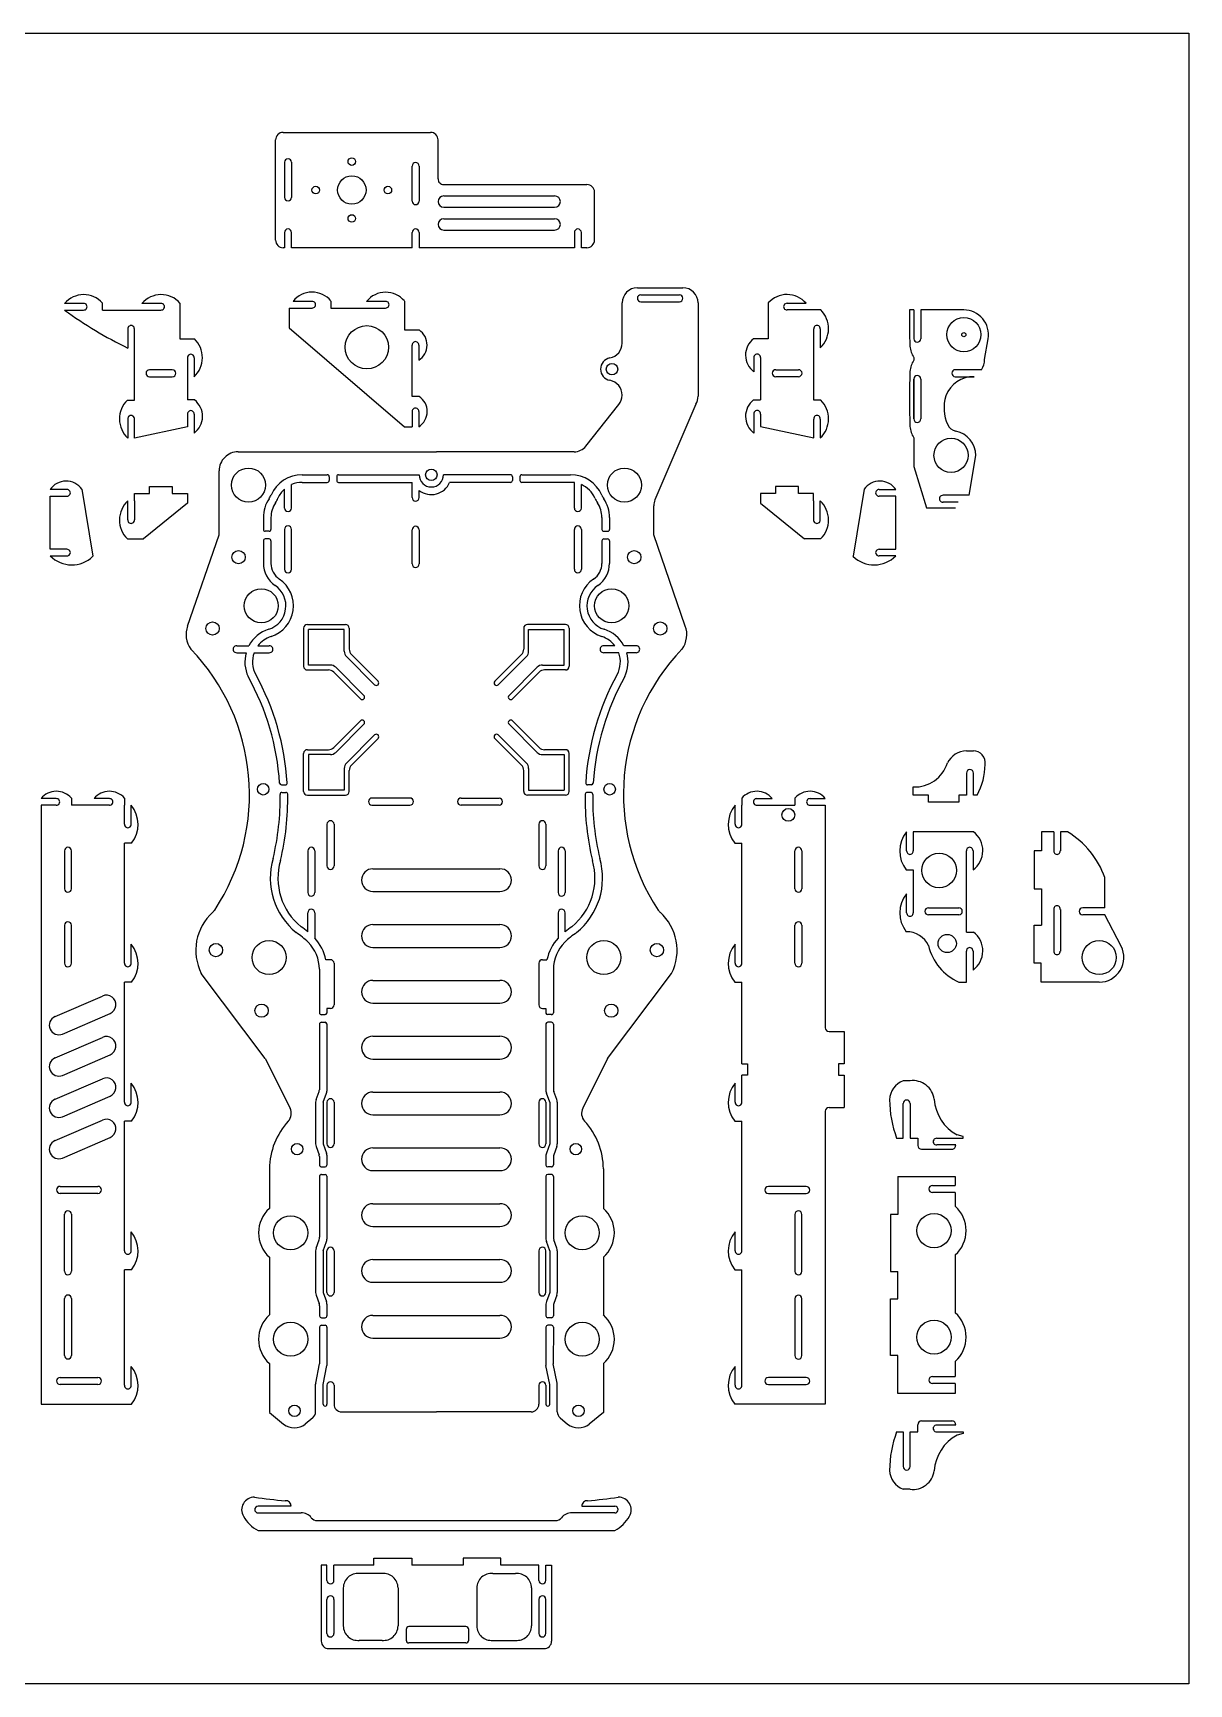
# Model space of a CAD drawing. Extents: x -830 to 1114, y 454 to 1085.
# Drawn here: x 809.1 to 1113.8, y 527.2 to 962.4 of the extents above; entities that cross this region are included whole.
import ezdxf

# ---------------------------------------------------------------- set-up
doc = ezdxf.new("R2010")
doc.units = 0
doc.header["$MEASUREMENT"] = 0
doc.layers.get('0').update_dxf_attribs({"linetype": 'CONTINUOUS'})
doc.layers.add('Drawing', color=7, linetype='CONTINUOUS')

msp = doc.modelspace()

# ---------------------------------------------------------------- linework, layer by layer
for p, q in [((877.085, 574.034), (868.37, 574.034)), ((868.37, 572.284), (879.717, 572.284)), ((883.989, 570.284), (946.815, 570.284)), ((962.433, 572.284), (951.087, 572.284)), ((953.718, 574.034), (962.433, 574.034)), ((868.37, 567.698), (962.433, 567.698))]:
    msp.add_line(p, q)
for centre, radius, start, end in [((867.366, 573.125), 3.312, 88.25171, 211.45221), ((883.633, 683.203), 107.985, 261.38976, 265.70393), ((875.643, 574.083), 1.442, 358.06632, 93.95403), ((955.16, 574.083), 1.442, 86.04597, 181.93368), ((947.17, 683.203), 107.985, 274.29607, 278.61024), ((963.438, 573.125), 3.312, 328.54779, 91.74829), ((872.459, 575.762), 9.042, 208.86549, 243.11537), ((879.842, 568.991), 3.295, 38.45197, 92.17446), ((883.989, 572.284), 2, 218.45197, 270), ((946.815, 572.284), 2, 270, 321.54803), ((950.962, 568.991), 3.295, 87.82554, 141.54803), ((958.345, 575.762), 9.042, 296.88463, 331.13451)]:
    msp.add_arc(centre, radius, start, end)
at = {"layer": 'Drawing'}
for p, q in [((532.957, 962.381), (1113.773, 962.381)), ((1113.773, 962.381), (1113.773, 527.206)), ((874.993, 936.19), (913.839, 936.19)), ((872.993, 907.802), (872.993, 934.19)), ((915.839, 923.943), (915.839, 934.19)), ((875.353, 928.312), (875.353, 919.064)), ((877.203, 928.312), (877.203, 919.064)), ((908.989, 918.064), (908.989, 927.312)), ((910.839, 927.312), (910.839, 918.064)), ((917.339, 922.443), (955.076, 922.443)), ((917.339, 919.443), (946.561, 919.443)), ((957.076, 907.802), (957.076, 920.443)), ((917.339, 916.443), (946.561, 916.443)), ((875.353, 909.802), (875.353, 905.802)), ((877.203, 905.802), (877.203, 909.802)), ((908.989, 905.802), (908.989, 909.802)), ((910.839, 909.802), (910.839, 905.802)), ((917.339, 913.443), (946.561, 913.443)), ((917.339, 910.443), (946.561, 910.443)), ((951.751, 909.802), (951.751, 905.802)), ((953.601, 905.802), (953.601, 909.802)), ((875.353, 905.802), (874.993, 905.802)), ((908.989, 905.802), (877.203, 905.802)), ((951.751, 905.802), (910.839, 905.802)), ((955.076, 905.802), (953.601, 905.802)), ((968.361, 895.235), (980.361, 895.235)), ((969.286, 893.385), (979.436, 893.385)), ((822.393, 891.104), (817.393, 891.104)), ((817.393, 889.354), (822.393, 889.354)), ((827.393, 889.354), (827.393, 891.204)), ((827.393, 889.354), (842.781, 889.354)), ((842.781, 891.104), (837.781, 891.104)), ((847.781, 891.204), (847.781, 881.786)), ((876.6, 889.894), (882.6, 889.894)), ((876.6, 889.894), (876.6, 884.664)), ((882.6, 891.644), (877.6, 891.644)), ((887.6, 891.744), (887.6, 889.894)), ((887.6, 889.894), (901.989, 889.894)), ((901.989, 891.644), (896.989, 891.644)), ((906.989, 891.744), (906.989, 884.111)), ((964.361, 880.666), (964.361, 891.235)), ((969.286, 891.535), (979.436, 891.535)), ((984.361, 891.235), (984.361, 866.669)), ((1002.84, 891.232), (1002.84, 881.814)), ((1007.84, 891.132), (1012.84, 891.132)), ((1016.69, 889.382), (1007.84, 889.382)), ((1041.226, 889.382), (1040.085, 889.382)), ((1041.226, 889.382), (1041.226, 881.814)), ((1054.427, 889.382), (1043.076, 889.382)), ((1043.076, 889.382), (1043.076, 881.814)), ((834.031, 884.354), (834.031, 879.354)), ((835.781, 865.608), (835.781, 884.354)), ((876.6, 884.664), (906.989, 858.601)), ((906.989, 884.111), (910.839, 884.111)), ((1014.84, 865.635), (1014.84, 884.382)), ((1016.59, 884.382), (1016.59, 879.382)), ((847.781, 881.786), (851.631, 881.786)), ((908.989, 866.601), (908.989, 880.111)), ((910.739, 880.111), (910.739, 876.111)), ((1002.84, 881.814), (998.99, 881.814)), ((1059.902, 876.308), (1060.835, 881.791)), ((849.781, 876.786), (849.781, 865.65)), ((851.531, 876.786), (851.531, 871.786)), ((999.09, 876.814), (999.09, 873.086)), ((1000.84, 876.814), (1000.84, 865.677)), ((1041.226, 876.814), (1041.226, 876.177)), ((845.781, 873.614), (839.781, 873.614)), ((839.781, 871.764), (845.781, 871.764)), ((1004.84, 873.642), (1010.84, 873.642)), ((1010.84, 871.792), (1004.84, 871.792)), ((1041.226, 860.677), (1041.226, 871.177)), ((1041.226, 871.177), (1041.226, 860.677)), ((1041.226, 860.677), (1041.226, 871.177)), ((1043.076, 871.177), (1043.076, 860.677)), ((1043.076, 871.177), (1043.076, 860.677)), ((1059.114, 873.642), (1052.159, 873.642)), ((1052.159, 871.792), (1057.126, 871.792)), ((910.839, 866.601), (908.989, 866.601)), ((964.361, 866.911), (964.361, 866.914)), ((833.931, 865.608), (835.781, 865.608)), ((851.631, 865.65), (849.781, 865.65)), ((849.781, 861.922), (849.781, 858.601)), ((851.531, 861.922), (851.531, 856.922)), ((908.989, 862.601), (908.989, 858.601)), ((910.739, 862.601), (910.739, 858.601)), ((954.802, 853.497), (963.491, 864.42)), ((983.745, 864.536), (973.007, 839.349)), ((998.99, 865.677), (1000.84, 865.677)), ((999.09, 861.95), (999.09, 856.95)), ((1000.84, 861.95), (1000.84, 858.629)), ((1016.69, 865.635), (1014.84, 865.635)), ((834.031, 860.608), (834.031, 855.608)), ((835.781, 855.608), (835.781, 860.608)), ((849.781, 858.601), (835.781, 855.608)), ((906.989, 858.601), (908.989, 858.601)), ((1000.84, 858.629), (1014.84, 855.635)), ((1014.84, 855.635), (1014.84, 860.635)), ((1016.59, 860.635), (1016.59, 855.635)), ((1041.226, 855.677), (1041.226, 848.083)), ((863.121, 851.987), (915.402, 851.987)), ((951.671, 851.987), (915.402, 851.987)), ((1055.857, 840.54), (1057.556, 851.061)), ((858.117, 830.096), (858.117, 846.987)), ((879.985, 845.94), (886.626, 845.94)), ((887.126, 845.44), (887.126, 844.44)), ((889.126, 845.44), (889.126, 844.44)), ((889.626, 845.94), (910.839, 845.94)), ((934.915, 845.94), (917.283, 845.94)), ((935.415, 845.44), (935.415, 844.44)), ((937.415, 845.44), (937.415, 844.44)), ((937.915, 845.94), (950.747, 845.94)), ((1041.226, 848.083), (1044.539, 837.241)), ((817.975, 842.047), (813.551, 842.047)), ((813.551, 826.297), (813.551, 840.297)), ((813.551, 840.297), (817.975, 840.297)), ((821.958, 842.147), (824.869, 824.447)), ((835.781, 839.063), (835.781, 840.992)), ((835.781, 840.992), (839.781, 840.992)), ((839.781, 840.992), (839.781, 842.842)), ((839.781, 842.842), (845.781, 842.842)), ((845.781, 842.842), (845.781, 840.992)), ((845.781, 840.992), (849.781, 840.992)), ((849.781, 840.992), (849.781, 838.492)), ((875.353, 837.155), (875.353, 842.155)), ((877.203, 837.155), (877.203, 843.347)), ((880.02, 843.94), (886.626, 843.94)), ((889.626, 843.94), (908.989, 843.94)), ((908.989, 839.94), (908.989, 843.94)), ((910.839, 839.94), (910.839, 841.83)), ((934.915, 843.94), (918.885, 843.94)), ((950.783, 843.94), (937.915, 843.94)), ((951.751, 837.155), (951.751, 843.873)), ((953.601, 837.155), (953.601, 843.347)), ((1004.822, 840.992), (1000.822, 840.992)), ((1000.822, 840.992), (1000.822, 838.492)), ((1010.822, 842.842), (1004.822, 842.842)), ((1004.822, 842.842), (1004.822, 840.992)), ((1010.822, 840.992), (1010.822, 842.842)), ((1014.822, 840.992), (1010.822, 840.992)), ((1014.822, 839.063), (1014.822, 840.992)), ((1028.119, 842.147), (1025.208, 824.447)), ((1032.101, 842.047), (1036.526, 842.047)), ((1036.526, 840.297), (1032.101, 840.297)), ((1036.526, 826.297), (1036.526, 840.297)), ((1055.857, 840.54), (1048.963, 840.54)), ((834.031, 834.063), (834.031, 839.063)), ((835.781, 839.063), (835.781, 834.063)), ((849.781, 838.492), (838.21, 829.063)), ((972.686, 830.096), (972.686, 837.78)), ((1000.822, 838.492), (1012.393, 829.063)), ((1014.822, 839.063), (1014.822, 834.063)), ((1016.572, 834.063), (1016.572, 839.063)), ((1044.539, 837.241), (1052.22, 837.241)), ((1052.945, 838.69), (1048.897, 838.69)), ((869.781, 834.674), (869.781, 831.548)), ((871.781, 834.674), (871.781, 831.548)), ((875.353, 831.519), (875.353, 821.019)), ((877.203, 821.019), (877.203, 831.519)), ((908.989, 822.43), (908.989, 831.43)), ((910.839, 831.43), (910.839, 822.43)), ((951.751, 821.019), (951.751, 831.519)), ((953.601, 831.519), (953.601, 821.019)), ((959.022, 834.674), (959.022, 831.548)), ((961.022, 834.674), (961.022, 831.548)), ((833.931, 829.063), (838.21, 829.063)), ((849.809, 806.064), (858.117, 830.096)), ((869.781, 828.548), (869.781, 822.588)), ((871.281, 831.048), (870.281, 831.048)), ((871.281, 829.048), (870.281, 829.048)), ((871.781, 828.548), (871.781, 822.588)), ((959.022, 828.548), (959.022, 822.588)), ((959.522, 831.048), (960.522, 831.048)), ((959.522, 829.048), (960.522, 829.048)), ((961.022, 828.548), (961.022, 822.588)), ((980.994, 806.064), (972.686, 830.096)), ((1016.672, 829.063), (1012.393, 829.063)), ((817.975, 826.297), (813.551, 826.297)), ((813.551, 824.547), (817.975, 824.547)), ((1032.101, 826.297), (1036.526, 826.297)), ((1036.526, 824.547), (1032.101, 824.547)), ((880.402, 805.48), (880.402, 795.48)), ((881.402, 806.48), (891.402, 806.48)), ((891.102, 805.18), (881.702, 805.18)), ((881.702, 795.78), (881.702, 805.18)), ((891.102, 799.437), (891.102, 805.18)), ((892.402, 805.48), (892.402, 799.975)), ((938.402, 805.48), (938.402, 799.975)), ((949.402, 806.48), (939.402, 806.48)), ((939.702, 805.18), (949.102, 805.18)), ((939.702, 799.437), (939.702, 805.18)), ((949.102, 795.78), (949.102, 805.18)), ((950.402, 805.48), (950.402, 795.48)), ((862.767, 800.881), (865.978, 800.881)), ((868.349, 800.881), (871.316, 800.881)), ((962.455, 800.881), (959.487, 800.881)), ((968.037, 800.881), (964.825, 800.881)), ((862.767, 799.031), (865.234, 799.031)), ((867.334, 799.031), (871.316, 799.031)), ((891.687, 798.023), (899.097, 790.613)), ((892.987, 798.561), (900.017, 791.532)), ((937.816, 798.561), (930.787, 791.532)), ((939.116, 798.023), (931.706, 790.613)), ((963.469, 799.031), (959.487, 799.031)), ((968.037, 799.031), (965.57, 799.031)), ((881.402, 794.48), (886.906, 794.48)), ((887.445, 795.78), (881.702, 795.78)), ((888.321, 793.894), (895.35, 786.865)), ((888.859, 795.194), (896.269, 787.784)), ((941.944, 795.194), (934.534, 787.784)), ((942.483, 793.894), (935.454, 786.865)), ((943.359, 795.78), (949.102, 795.78)), ((949.402, 794.48), (943.897, 794.48)), ((888.321, 774.066), (895.35, 781.095)), ((888.859, 772.766), (896.269, 780.176)), ((941.944, 772.766), (934.534, 780.176)), ((942.483, 774.066), (935.454, 781.095)), ((891.687, 769.937), (899.097, 777.347)), ((892.987, 769.399), (900.017, 776.428)), ((937.816, 769.399), (930.787, 776.428)), ((939.116, 769.937), (931.706, 777.347)), ((880.402, 762.48), (880.402, 772.48)), ((881.402, 773.48), (886.906, 773.48)), ((881.702, 772.18), (881.702, 762.78)), ((887.445, 772.18), (881.702, 772.18)), ((943.359, 772.18), (949.102, 772.18)), ((949.402, 773.48), (943.897, 773.48)), ((949.102, 772.18), (949.102, 762.78)), ((950.402, 762.48), (950.402, 772.48)), ((1055.1, 773.157), (1056.95, 773.157)), ((891.102, 768.523), (891.102, 762.78)), ((892.402, 762.48), (892.402, 767.985)), ((938.402, 762.48), (938.402, 767.985)), ((939.702, 768.523), (939.702, 762.78)), ((1055.1, 767.313), (1055.1, 761.469)), ((1056.95, 761.469), (1056.95, 767.313)), ((874.564, 764.212), (875.566, 764.212)), ((874.69, 762.212), (875.69, 762.212)), ((891.102, 762.78), (881.702, 762.78)), ((939.702, 762.78), (949.102, 762.78)), ((956.113, 762.212), (955.113, 762.212)), ((956.24, 764.212), (955.238, 764.212)), ((1041.1, 761.469), (1041.1, 763.652)), ((815.18, 760.584), (811.18, 760.584)), ((811.18, 758.834), (811.18, 600.934)), ((815.18, 758.834), (811.18, 758.834)), ((819.18, 760.684), (819.18, 758.834)), ((829.18, 758.834), (819.18, 758.834)), ((829.18, 760.584), (825.18, 760.584)), ((833.18, 760.684), (833.18, 758.834)), ((833.18, 753.834), (833.18, 758.834)), ((834.93, 753.834), (834.93, 758.834)), ((881.402, 761.48), (891.402, 761.48)), ((908.402, 760.734), (898.402, 760.734)), ((898.402, 758.884), (908.402, 758.884)), ((921.902, 760.734), (931.902, 760.734)), ((931.902, 758.834), (921.902, 758.834)), ((949.402, 761.48), (939.402, 761.48)), ((994.14, 753.834), (994.14, 758.834)), ((995.89, 760.684), (995.89, 758.834)), ((995.89, 753.834), (995.89, 758.834)), ((999.89, 760.584), (1003.89, 760.584)), ((999.89, 758.834), (1009.89, 758.834)), ((1009.89, 760.684), (1009.89, 758.834)), ((1013.89, 760.584), (1017.89, 760.584)), ((1013.89, 758.834), (1017.89, 758.834)), ((1017.89, 758.834), (1017.89, 700.174)), ((1045.1, 761.469), (1041.1, 761.469)), ((1045.1, 759.619), (1045.1, 761.469)), ((1053.1, 759.619), (1045.1, 759.619)), ((1055.1, 761.469), (1053.1, 761.469)), ((1053.1, 761.469), (1053.1, 759.619)), ((1057.911, 761.469), (1056.95, 761.469)), ((886.55, 753.834), (886.55, 742.834)), ((888.4, 753.834), (888.4, 742.834)), ((942.404, 753.834), (942.404, 742.834)), ((944.254, 753.834), (944.254, 742.834)), ((833.18, 717.191), (833.18, 748.834)), ((835.03, 748.834), (833.18, 748.834)), ((994.04, 748.834), (995.89, 748.834)), ((995.89, 717.191), (995.89, 748.834)), ((1039.35, 746.816), (1039.35, 751.816)), ((1055.1, 751.816), (1041.1, 751.816)), ((1041.1, 751.816), (1041.1, 746.816)), ((1056.95, 751.816), (1055.1, 751.816)), ((1078.111, 751.816), (1074.858, 751.816)), ((1074.858, 751.816), (1074.858, 746.816)), ((1078.111, 751.816), (1078.111, 746.816)), ((1081.761, 751.816), (1079.861, 751.816)), ((1079.861, 751.816), (1079.861, 746.816)), ((817.33, 746.816), (817.33, 736.816)), ((819.18, 736.816), (819.18, 746.816)), ((881.477, 746.816), (881.477, 735.816)), ((883.327, 746.816), (883.327, 735.816)), ((947.476, 746.816), (947.476, 735.816)), ((949.326, 746.816), (949.326, 735.816)), ((1009.89, 736.816), (1009.89, 746.816)), ((1011.74, 746.816), (1011.74, 736.816)), ((1055.1, 725.387), (1055.1, 746.816)), ((1056.85, 746.816), (1056.85, 741.816)), ((1074.858, 746.816), (1072.987, 746.816)), ((1072.987, 746.816), (1072.987, 736.816)), ((898.652, 742.086), (932.152, 742.086)), ((1039.25, 741.816), (1041.1, 741.816)), ((1041.1, 741.816), (1041.1, 730.496)), ((898.652, 736.086), (932.152, 736.086)), ((1039.35, 730.496), (1039.35, 735.496)), ((1072.987, 736.816), (1074.856, 736.816)), ((1074.856, 736.816), (1074.856, 727.191)), ((1091.599, 731.789), (1091.599, 739.769)), ((1045.1, 731.789), (1053.1, 731.789)), ((1078.111, 731.387), (1078.111, 720.387)), ((1079.861, 731.387), (1079.861, 720.387)), ((1091.599, 731.789), (1085.755, 731.789)), ((817.33, 727.191), (817.33, 717.191)), ((819.18, 717.191), (819.18, 727.191)), ((881.477, 725.496), (881.477, 730.496)), ((883.327, 730.496), (883.327, 723.778)), ((898.652, 727.371), (932.152, 727.371)), ((947.476, 730.496), (947.476, 723.778)), ((949.326, 725.496), (949.326, 730.496)), ((1009.89, 717.191), (1009.89, 727.191)), ((1011.74, 727.191), (1011.74, 717.191)), ((1053.1, 729.939), (1045.1, 729.939)), ((1072.987, 717.191), (1072.987, 727.191)), ((1072.987, 727.191), (1074.854, 727.191)), ((1091.599, 729.939), (1085.755, 729.939)), ((1095.876, 721.68), (1091.599, 729.939)), ((1055.1, 725.387), (1056.95, 725.387)), ((834.93, 717.191), (834.93, 722.191)), ((887.475, 718.116), (886.278, 718.116)), ((898.652, 721.371), (932.152, 721.371)), ((943.329, 718.116), (944.526, 718.116)), ((994.14, 717.191), (994.14, 722.191)), ((1055.1, 712.191), (1055.1, 720.387)), ((1056.85, 720.387), (1056.85, 715.387)), ((870.278, 692.076), (853.421, 714.459)), ((884.552, 715.592), (884.556, 704.13)), ((888.4, 717.191), (888.4, 706.191)), ((942.404, 717.191), (942.404, 706.191)), ((946.252, 715.592), (946.247, 704.13)), ((960.525, 692.076), (977.383, 714.459)), ((1074.852, 717.191), (1072.987, 717.191)), ((1074.852, 712.191), (1074.852, 717.191)), ((833.18, 680.549), (833.18, 712.191)), ((835.03, 712.191), (833.18, 712.191)), ((898.652, 712.656), (932.152, 712.656)), ((994.04, 712.191), (995.89, 712.191)), ((995.89, 690.674), (995.89, 712.191)), ((1053.1, 712.191), (1055.1, 712.191)), ((1090.104, 712.191), (1074.852, 712.191)), ((814.859, 703.12), (827.395, 708.548)), ((886.537, 705.266), (886.537, 704.058)), ((887.475, 705.266), (886.537, 705.266)), ((898.652, 706.656), (932.152, 706.656)), ((943.329, 705.266), (944.266, 705.266)), ((944.266, 705.266), (944.266, 704.058)), ((816.845, 698.532), (829.382, 703.96)), ((884.557, 701.13), (884.564, 683.841)), ((885.081, 703.63), (886.042, 703.63)), ((885.082, 701.63), (886.043, 701.63)), ((886.537, 701.201), (886.54, 683.496)), ((944.266, 701.201), (944.264, 683.496)), ((945.723, 703.63), (944.761, 703.63)), ((945.721, 701.63), (944.761, 701.63)), ((946.246, 701.13), (946.24, 683.841)), ((814.859, 692.223), (827.395, 697.651)), ((898.652, 697.942), (932.152, 697.942)), ((1018.89, 699.174), (1022.89, 699.174)), ((1022.89, 699.174), (1022.89, 690.674)), ((816.845, 687.635), (829.382, 693.063)), ((870.278, 692.076), (876.835, 678.944)), ((898.652, 691.942), (932.152, 691.942)), ((960.525, 692.076), (953.968, 678.944)), ((995.89, 690.674), (997.39, 690.674)), ((995.89, 680.549), (995.89, 687.674)), ((997.39, 687.674), (995.89, 687.674)), ((997.39, 690.674), (997.39, 687.674)), ((1022.89, 690.674), (1021.39, 690.674)), ((1021.39, 690.674), (1021.39, 687.674)), ((1021.39, 687.674), (1022.89, 687.674)), ((1022.89, 687.674), (1022.89, 679.174)), ((814.859, 681.326), (827.395, 686.754)), ((834.93, 680.549), (834.93, 685.549)), ((883.67, 681.232), (884.458, 683.399)), ((898.652, 683.227), (932.152, 683.227)), ((947.133, 681.232), (946.346, 683.399)), ((994.14, 680.549), (994.14, 685.549)), ((1040.273, 686.2), (1038.423, 686.2)), ((816.845, 676.738), (829.382, 682.166)), ((883.55, 680.549), (883.55, 669.549)), ((885.55, 680.549), (886.424, 682.955)), ((885.55, 680.549), (885.55, 669.549)), ((886.55, 680.549), (886.55, 669.549)), ((888.4, 680.549), (888.4, 669.549)), ((942.404, 680.549), (942.404, 669.549)), ((944.254, 680.549), (944.254, 669.549)), ((945.254, 680.549), (944.379, 682.955)), ((945.254, 680.549), (945.254, 669.549)), ((947.254, 680.549), (947.254, 669.549)), ((1018.89, 679.174), (1022.89, 679.174)), ((1038.423, 671.036), (1038.423, 680.2)), ((1040.273, 680.2), (1040.273, 671.036)), ((814.859, 670.429), (827.395, 675.857)), ((833.18, 641.403), (833.18, 675.549)), ((835.03, 675.549), (833.18, 675.549)), ((898.652, 677.227), (932.152, 677.227)), ((994.04, 675.549), (995.89, 675.549)), ((995.89, 641.403), (995.89, 675.549)), ((1017.89, 678.174), (1017.89, 600.934)), ((816.845, 665.841), (829.382, 671.269)), ((1036.712, 671.036), (1038.423, 671.036)), ((1040.273, 671.036), (1042.273, 671.036)), ((1042.273, 671.036), (1042.273, 669.186)), ((1047.273, 671.036), (1054.273, 671.036)), ((1054.273, 671.536), (1052.63, 671.913)), ((1054.273, 671.036), (1054.273, 671.536)), ((883.67, 668.865), (884.465, 666.68)), ((884.57, 666.239), (884.571, 664.005)), ((885.55, 669.549), (886.427, 667.136)), ((886.542, 666.595), (886.542, 663.934)), ((898.652, 668.512), (932.152, 668.512)), ((944.261, 666.595), (944.261, 663.934)), ((945.254, 669.549), (944.377, 667.136)), ((946.233, 666.239), (946.232, 664.005)), ((947.133, 668.865), (946.339, 666.68)), ((1043.273, 668.186), (1051.273, 668.186)), ((1052.273, 669.286), (1047.273, 669.286)), ((1052.273, 669.186), (1052.273, 669.186)), ((871.386, 662.999), (871.386, 652.544)), ((885.086, 663.506), (886.047, 663.506)), ((885.087, 661.506), (886.048, 661.506)), ((898.652, 662.512), (932.152, 662.512)), ((945.717, 663.506), (944.756, 663.506)), ((945.716, 661.506), (944.756, 661.506)), ((959.418, 662.999), (959.418, 652.544)), ((816.18, 658.378), (826.18, 658.378)), ((884.572, 661.005), (884.578, 644.938)), ((886.543, 661.077), (886.545, 644.493)), ((886.543, 661.006), (886.543, 651.006)), ((944.261, 661.077), (944.259, 644.493)), ((946.231, 661.005), (946.225, 644.938)), ((1012.891, 658.335), (1002.891, 658.335)), ((1036.986, 660.963), (1052.152, 660.963)), ((1036.986, 660.963), (1036.986, 650.963)), ((1046.152, 658.607), (1052.152, 658.607)), ((1052.152, 660.963), (1052.152, 658.607)), ((826.18, 656.528), (816.18, 656.528)), ((898.652, 653.798), (932.152, 653.798)), ((1002.891, 656.485), (1012.891, 656.485)), ((1052.152, 656.757), (1046.152, 656.757)), ((1052.152, 656.757), (1052.152, 653.109)), ((817.33, 636.006), (817.33, 651.006)), ((819.18, 651.006), (819.18, 636.006)), ((1009.891, 650.963), (1009.891, 635.963)), ((1011.741, 635.963), (1011.741, 650.963)), ((1036.986, 650.963), (1035.136, 650.963)), ((1035.136, 650.963), (1035.136, 635.963)), ((834.93, 641.403), (834.93, 646.403)), ((883.67, 642.087), (884.458, 644.254)), ((898.652, 647.798), (932.152, 647.798)), ((947.133, 642.087), (946.346, 644.254)), ((994.14, 641.403), (994.14, 646.403)), ((871.386, 639.723), (871.386, 624.482)), ((883.55, 641.403), (883.55, 630.403)), ((885.55, 641.403), (886.424, 643.809)), ((885.55, 641.403), (885.55, 630.403)), ((886.55, 630.403), (886.55, 641.403)), ((888.4, 641.403), (888.4, 630.403)), ((942.404, 641.403), (942.404, 630.403)), ((944.254, 630.403), (944.254, 641.403)), ((945.254, 641.403), (944.379, 643.809)), ((945.254, 641.403), (945.254, 630.403)), ((947.254, 641.403), (947.254, 630.403)), ((959.418, 639.723), (959.418, 624.482)), ((1052.152, 640.289), (1052.152, 625.047)), ((833.18, 605.934), (833.18, 636.403)), ((835.03, 636.403), (833.18, 636.403)), ((898.652, 639.083), (932.152, 639.083)), ((994.04, 636.403), (995.89, 636.403)), ((995.89, 605.934), (995.89, 636.403)), ((1035.136, 635.963), (1036.991, 635.963)), ((1036.992, 628.765), (1036.991, 635.963)), ((898.652, 633.083), (932.152, 633.083)), ((817.33, 613.807), (817.33, 628.807)), ((819.18, 628.807), (819.18, 613.807)), ((883.67, 629.72), (884.465, 627.535)), ((884.585, 626.852), (884.586, 624.248)), ((885.55, 630.403), (886.427, 627.991)), ((886.547, 627.308), (886.547, 624.249)), ((944.256, 627.308), (944.256, 624.249)), ((945.254, 630.403), (944.377, 627.991)), ((946.218, 626.852), (946.217, 624.248)), ((947.133, 629.72), (946.339, 627.535)), ((1009.891, 628.765), (1009.891, 613.765)), ((1011.741, 613.765), (1011.741, 628.765)), ((1035.136, 613.765), (1035.136, 628.765)), ((1035.136, 628.765), (1036.992, 628.765)), ((885.086, 623.749), (886.047, 623.749)), ((898.652, 624.368), (932.152, 624.368)), ((945.717, 623.749), (944.756, 623.749)), ((884.587, 621.248), (884.591, 611.552)), ((885.087, 621.749), (886.048, 621.749)), ((886.548, 621.249), (886.549, 611.145)), ((898.652, 618.368), (932.152, 618.368)), ((944.256, 621.249), (944.254, 611.145)), ((945.716, 621.749), (944.756, 621.749)), ((946.216, 621.248), (946.213, 611.552)), ((1036.995, 613.765), (1035.136, 613.765)), ((1036.995, 603.765), (1036.995, 613.765)), ((834.93, 605.934), (834.93, 610.934)), ((871.386, 611.661), (871.386, 598.766)), ((883.569, 606.46), (884.591, 611.552)), ((885.55, 606.164), (886.552, 611.158)), ((945.254, 606.164), (944.252, 611.158)), ((947.234, 606.46), (946.213, 611.552)), ((959.418, 611.661), (959.418, 598.766)), ((994.14, 605.934), (994.14, 610.934)), ((1052.152, 612.227), (1052.152, 608.243)), ((816.18, 608.014), (826.18, 608.014)), ((826.18, 606.164), (816.18, 606.164)), ((883.55, 598.902), (883.55, 606.263)), ((885.55, 600.934), (885.55, 606.164)), ((886.55, 605.942), (886.55, 600.934)), ((888.4, 605.934), (888.4, 600.934)), ((942.404, 605.934), (942.404, 600.934)), ((944.254, 605.942), (944.253, 600.934)), ((945.254, 600.934), (945.254, 606.164)), ((947.254, 598.902), (947.254, 606.263)), ((1012.891, 607.971), (1002.891, 607.971)), ((1002.891, 606.121), (1012.891, 606.121)), ((1046.152, 608.243), (1052.152, 608.243)), ((1052.152, 606.393), (1046.152, 606.393)), ((1052.152, 606.393), (1052.152, 603.765)), ((811.18, 600.934), (835.03, 600.934)), ((888.4, 600.934), (888.402, 600.934)), ((942.404, 600.934), (942.402, 600.934)), ((1017.89, 600.934), (994.04, 600.934)), ((1052.152, 603.765), (1036.995, 603.765)), ((871.386, 598.766), (875.121, 595.727)), ((882.812, 597.351), (880.816, 595.727)), ((890.402, 598.934), (915.402, 598.934)), ((940.402, 598.934), (915.402, 598.934)), ((947.991, 597.351), (949.987, 595.727)), ((959.418, 598.766), (955.682, 595.727)), ((1043.273, 596.542), (1051.273, 596.542)), ((1036.712, 593.692), (1038.423, 593.692)), ((1038.423, 593.692), (1038.423, 584.528)), ((1040.273, 584.528), (1040.273, 593.692)), ((1040.273, 593.692), (1042.273, 593.692)), ((1042.273, 593.692), (1042.273, 595.542)), ((1052.273, 595.442), (1047.273, 595.442)), ((1047.273, 593.692), (1054.273, 593.692)), ((1052.273, 595.542), (1052.273, 595.542)), ((1054.273, 593.192), (1052.63, 592.815)), ((1054.273, 593.692), (1054.273, 593.192)), ((1040.273, 578.528), (1038.423, 578.528)), ((886.541, 558.516), (885.041, 558.516)), ((885.041, 558.516), (885.041, 538.516)), ((886.541, 554.516), (886.541, 558.516)), ((898.912, 558.516), (888.391, 558.516)), ((888.391, 554.516), (888.391, 558.516)), ((898.912, 558.516), (898.912, 560.366)), ((898.912, 560.366), (908.912, 560.366)), ((908.912, 560.366), (908.912, 558.516)), ((922.412, 558.516), (908.912, 558.516)), ((932.412, 560.366), (922.412, 560.366)), ((922.412, 560.366), (922.412, 558.516)), ((932.412, 558.516), (932.412, 560.366)), ((942.412, 558.516), (932.412, 558.516)), ((942.412, 554.516), (942.412, 558.516)), ((944.262, 558.516), (945.762, 558.516)), ((944.262, 554.516), (944.262, 558.516)), ((945.762, 558.516), (945.762, 538.516)), ((901.062, 556.325), (895.062, 556.325)), ((930.263, 556.325), (936.263, 556.325)), ((886.541, 540.516), (886.541, 549.516)), ((888.391, 549.516), (888.391, 540.516)), ((890.852, 552.516), (890.852, 542.516)), ((905.273, 552.516), (905.273, 542.516)), ((926.052, 552.516), (926.052, 542.516)), ((940.473, 552.516), (940.473, 542.516)), ((942.412, 549.516), (942.412, 540.516)), ((944.262, 540.516), (944.262, 549.516)), ((907.412, 541.564), (907.412, 538.771)), ((923.162, 542.314), (908.162, 542.314)), ((923.912, 538.771), (923.912, 541.564)), ((887.041, 536.516), (943.762, 536.516)), ((901.062, 538.707), (895.062, 538.707)), ((923.162, 538.021), (908.162, 538.021)), ((930.263, 538.707), (936.263, 538.707)), ((1113.773, 527.206), (532.957, 527.206))]:
    msp.add_line(p, q, dxfattribs=at)
for centre, radius in [((893.096, 928.496), 1), ((893.096, 920.996), 3.75), ((883.596, 920.996), 1), ((902.596, 920.996), 1), ((893.096, 913.496), 1), ((897.064, 879.54), 5.709), ((1054.427, 882.882), 4.5), ((1054.427, 882.882), 0.55), ((961.674, 873.79), 1.512), ((1051.056, 851.061), 4.5), ((865.852, 843.223), 4.5), ((914.061, 845.94), 1.512), ((964.951, 843.223), 4.5), ((863.246, 824.22), 1.75), ((967.557, 824.22), 1.75), ((869.223, 811.403), 4.5), ((961.581, 811.403), 4.5), ((856.406, 805.426), 1.75), ((974.398, 805.426), 1.75), ((869.745, 763.043), 1.512), ((961.058, 763.043), 1.512), ((1008.171, 756.287), 1.69), ((1047.899, 741.659), 4.569), ((857.28, 720.659), 1.75), ((871.284, 718.691), 4.5), ((959.519, 718.691), 4.5), ((973.524, 720.659), 1.75), ((1050.042, 722.38), 2.405), ((1090.104, 718.691), 4.5), ((869.316, 704.687), 1.75), ((961.488, 704.687), 1.75), ((878.667, 668.195), 1.512), ((952.137, 668.195), 1.512), ((876.968, 646.134), 4.5), ((953.836, 646.134), 4.5), ((1046.57, 646.699), 4.5), ((876.968, 618.072), 4.5), ((953.836, 618.072), 4.5), ((1046.57, 618.637), 4.5), ((877.969, 599.227), 1.512), ((952.835, 599.227), 1.512)]:
    msp.add_circle(centre, radius, dxfattribs=at)
for centre, radius, start, end in [((874.993, 934.19), 2, 90, 180), ((913.839, 934.19), 2, 0, 90), ((876.278, 928.312), 0.925, 0, 180), ((909.914, 927.312), 0.925, 0, 180), ((917.271, 923.876), 1.434, 177.31587, 272.68413), ((876.278, 919.064), 0.925, 180, 0), ((917.339, 917.943), 1.5, 90, 270), ((946.561, 917.943), 1.5, 270, 90), ((955.076, 920.443), 2, 0, 90), ((909.914, 918.064), 0.925, 180, 0), ((876.278, 909.802), 0.925, 0, 180), ((909.914, 909.802), 0.925, 0, 180), ((917.339, 911.943), 1.5, 90, 270), ((946.561, 911.943), 1.5, 270, 90), ((952.676, 909.802), 0.925, 0, 180), ((874.993, 907.802), 2, 180, 270), ((955.076, 907.802), 2, 270, 0), ((822.437, 886.77), 6.65, 41.81384, 139.33204), ((842.825, 886.77), 6.65, 41.81384, 139.33204), ((882.641, 887.643), 6.436, 39.59213, 141.55375), ((902.03, 887.592), 6.468, 39.93915, 141.20673), ((968.361, 891.235), 4, 90, 180), ((969.286, 892.46), 0.925, 90, 270), ((979.436, 892.46), 0.925, 270, 90), ((980.361, 891.235), 4, 0, 90), ((1007.796, 886.798), 6.65, 40.66796, 138.18616), ((882.124, 978.213), 109.937, 233.92798, 244.05822), ((822.443, 890.229), 0.876, 266.72951, 93.27049), ((842.831, 890.229), 0.876, 266.72951, 93.27049), ((882.65, 890.769), 0.876, 266.72951, 93.27049), ((902.039, 890.769), 0.876, 266.72951, 93.27049), ((1007.79, 890.257), 0.876, 86.72951, 273.27049), ((1011.83, 884.43), 6.939, 313.31921, 45.53492), ((1207.14, 887.064), 167.072, 179.20515, 182.48711), ((1054.427, 882.882), 6.5, 350.34265, 90), ((834.906, 884.404), 0.876, 356.72951, 183.27049), ((908.136, 880.144), 4.8, 302.8309, 55.73678), ((1015.715, 884.432), 0.876, 356.72951, 183.27049), ((846.771, 876.834), 6.939, 313.31921, 45.53492), ((909.864, 880.161), 0.876, 356.72951, 183.27049), ((960.361, 880.666), 4, 280.81377, 0), ((1002.357, 877.488), 5.482, 127.89593, 233.41696), ((1047.114, 880.443), 6.917, 185.22092, 211.64897), ((1042.151, 881.814), 0.925, 180, 0), ((850.656, 876.836), 0.876, 356.72951, 183.27049), ((961.674, 873.79), 3, 100.81377, 259.18623), ((999.965, 876.864), 0.876, 356.72951, 183.27049), ((1047.114, 872.548), 6.917, 148.35103, 174.77908), ((1054.696, 876.396), 5.206, 328.0557, 359.03094), ((839.781, 872.689), 0.925, 90, 270), ((845.781, 872.689), 0.925, 270, 90), ((960.361, 866.914), 4, 0, 79.18623), ((1004.84, 872.717), 0.925, 90, 270), ((1010.84, 872.717), 0.925, 270, 90), ((1207.14, 865.927), 167.072, 177.51289, 182.48711), ((1042.151, 871.177), 0.925, 0, 180), ((1042.151, 871.177), 0.925, 0, 180), ((1056.991, 863.997), 7.796, 89.00799, 159.22989), ((1052.159, 872.717), 0.925, 90, 270), ((908.213, 862.633), 4.758, 302.06283, 56.50485), ((960.361, 866.911), 4, 321.49963, 0), ((980.361, 866.669), 4, 327.78407, 0), ((1059.782, 863.546), 10.581, 162.30766, 204.66776), ((838.792, 860.656), 6.939, 134.46508, 226.68079), ((850.656, 861.972), 0.876, 356.72951, 183.27049), ((848.264, 861.324), 5.482, 306.58304, 52.10407), ((909.864, 862.651), 0.876, 356.72951, 183.27049), ((1002.357, 861.352), 5.482, 127.89593, 233.41696), ((999.965, 862), 0.876, 356.72951, 183.27049), ((1011.83, 860.684), 6.939, 313.31921, 45.53492), ((834.906, 860.677), 0.878, 355.43492, 184.56508), ((1015.715, 860.705), 0.878, 355.43492, 184.56508), ((1047.114, 859.307), 6.917, 185.22092, 211.64897), ((1042.151, 860.677), 0.925, 180, 0), ((1042.151, 860.677), 0.925, 180, 0), ((1052.893, 860.382), 3, 204.66776, 258.85258), ((1051.056, 851.061), 6.5, 0, 78.85258), ((951.671, 855.987), 4, 270, 321.49963), ((863.117, 846.987), 5, 89.95641, 180), ((817.79, 839.104), 5.16, 36.13184, 145.23127), ((880.022, 836.94), 9, 90.01141, 156.08628), ((886.626, 845.44), 0.5, 0, 90.00007), ((886.626, 844.44), 0.5, 270, 0), ((889.626, 845.44), 0.5, 90.00007, 180), ((889.626, 844.44), 0.5, 180, 270), ((914.061, 845.94), 3.222, 179.99999, 359.99997), ((934.915, 845.44), 0.5, 0, 89.99993), ((934.915, 844.44), 0.5, 270, 0), ((937.915, 845.44), 0.5, 89.99993, 180), ((937.915, 844.44), 0.5, 180, 270), ((950.782, 836.94), 9, 23.91372, 89.98859), ((1032.287, 839.104), 5.16, 34.76873, 143.86816), ((818.025, 841.172), 0.876, 266.72951, 93.27049), ((865.852, 843.223), 6.5, 326.52663, 336.08628), ((880.022, 836.94), 7, 131.83562, 156.08628), ((880.022, 836.94), 7, 90.01141, 113.74771), ((909.914, 839.94), 0.925, 180, 0), ((914.061, 845.94), 5.222, 231.90074, 337.4824), ((950.782, 836.94), 7, 82.04332, 89.98859), ((950.782, 836.94), 7, 23.91372, 66.25229), ((964.951, 843.223), 6.5, 203.91372, 213.47337), ((1032.051, 841.172), 0.876, 86.72951, 273.27049), ((1048.93, 839.615), 0.926, 87.95598, 272.04402), ((838.792, 834.015), 6.939, 133.31921, 225.53492), ((878.781, 834.674), 9, 146.52663, 180), ((878.781, 834.674), 7, 146.52663, 180), ((865.852, 843.223), 8.5, 326.52663, 336.08628), ((876.278, 837.155), 0.925, 180, 0), ((952.676, 837.155), 0.925, 180, 0), ((964.951, 843.223), 8.5, 203.91372, 213.47337), ((952.022, 834.674), 7, 0, 33.47337), ((952.022, 834.674), 9, 0, 33.47337), ((976.686, 837.78), 4, 156.91058, 180), ((1011.812, 834.015), 6.939, 314.46508, 46.68079), ((834.906, 833.993), 0.878, 175.43492, 4.56508), ((870.281, 831.548), 0.5, 180, 270), ((871.281, 831.548), 0.5, 270, 0), ((876.278, 831.519), 0.925, 0, 180), ((909.914, 831.43), 0.925, 0, 180), ((952.676, 831.519), 0.925, 0, 180), ((959.522, 831.548), 0.5, 180, 270), ((960.522, 831.548), 0.5, 270, 0), ((1015.697, 833.993), 0.878, 175.43492, 4.56508), ((870.281, 828.548), 0.5, 90, 180), ((871.281, 828.548), 0.5, 0, 90), ((959.522, 828.548), 0.5, 90, 180), ((960.522, 828.548), 0.5, 0, 90), ((819.262, 830.32), 8.121, 225.31564, 313.67191), ((818.025, 825.422), 0.876, 266.72951, 93.27049), ((876.781, 822.588), 7, 180, 235.95134), ((876.781, 822.588), 5, 180, 235.95134), ((954.022, 822.588), 5, 304.04866, 0), ((954.022, 822.588), 7, 304.04866, 0), ((1030.815, 830.32), 8.121, 226.32809, 314.68436), ((1032.051, 825.422), 0.876, 86.72951, 273.27049), ((869.223, 811.403), 8.5, 287.59601, 55.95134), ((876.278, 821.019), 0.925, 180, 0), ((909.914, 822.43), 0.925, 180, 0), ((952.676, 821.019), 0.925, 180, 0), ((961.581, 811.403), 8.5, 124.04866, 252.40399), ((869.223, 811.403), 6.5, 287.59601, 55.95134), ((961.581, 811.403), 6.5, 124.04866, 252.40399), ((855.739, 803.816), 6.342, 159.23519, 216.97396), ((873.927, 796.608), 9.025, 107.6712, 151.73641), ((881.402, 805.48), 1, 90, 180), ((891.402, 805.48), 1, 0, 90), ((939.402, 805.48), 1, 90, 180), ((949.402, 805.48), 1, 0, 90), ((956.876, 796.608), 9.025, 28.26359, 72.3288), ((975.065, 803.816), 6.342, 323.02604, 20.76481), ((862.734, 799.956), 0.926, 87.95598, 272.04402), ((873.909, 796.628), 7, 107.59601, 142.58259), ((871.349, 799.956), 0.926, 267.95598, 92.04402), ((959.454, 799.956), 0.926, 87.95598, 272.04402), ((956.895, 796.628), 7, 37.41741, 72.40399), ((968.07, 799.956), 0.926, 267.95598, 92.04402), ((810.861, 761.687), 55.253, 326.51887, 43.90301), ((873.927, 796.608), 9.025, 164.42235, 205.33229), ((873.909, 796.628), 7, 159.92002, 208.77685), ((893.102, 799.437), 2, 180, 225), ((894.402, 799.975), 2, 180, 225), ((936.402, 799.975), 2, 315, 0), ((937.702, 799.437), 2, 315, 0), ((956.895, 796.628), 7, 331.22315, 20.07998), ((1019.942, 761.687), 55.253, 136.09699, 213.48113), ((956.876, 796.608), 9.025, 334.66771, 15.57765), ((807.941, 760.397), 66.262, 3.70638, 29.22249), ((807.954, 760.401), 68.249, 3.64871, 28.77895), ((881.402, 795.48), 1, 180, 270), ((886.906, 792.48), 2, 45, 90), ((887.445, 793.78), 2, 45, 90), ((943.359, 793.78), 2, 90, 135), ((943.897, 792.48), 2, 90, 135), ((949.402, 795.48), 1, 270, 0), ((1022.849, 760.401), 68.249, 151.22105, 176.35129), ((1022.862, 760.397), 66.262, 150.77751, 176.29362), ((895.809, 787.325), 0.65, 225, 45), ((899.557, 791.072), 0.65, 225, 45), ((931.246, 791.072), 0.65, 135, 315), ((934.994, 787.325), 0.65, 135, 315), ((895.809, 780.635), 0.65, 315, 135), ((934.994, 780.635), 0.65, 45, 225), ((899.557, 776.888), 0.65, 315, 135), ((931.246, 776.888), 0.65, 45, 225), ((881.402, 772.48), 1, 90, 180), ((886.906, 775.48), 2, 270, 315), ((887.445, 774.18), 2, 270, 315), ((943.359, 774.18), 2, 225, 270), ((943.897, 775.48), 2, 225, 270), ((949.402, 772.48), 1, 0, 90), ((1055.246, 767.415), 5.744, 91.46268, 153.45436), ((1056.95, 770.057), 3.1, 351.70362, 90), ((893.102, 768.523), 2, 135, 180), ((894.402, 767.985), 2, 135, 180), ((936.402, 767.985), 2, 0, 45), ((937.702, 768.523), 2, 0, 45), ((1041.448, 772.732), 9.086, 267.80349, 342.38194), ((1056.025, 767.313), 0.925, 0, 180), ((1043.226, 769.61), 16.791, 330.99782, 0), ((815.222, 757.301), 5.207, 40.51663, 140.91569), ((829.222, 757.301), 5.207, 40.51663, 140.91569), ((807.941, 760.397), 66.262, 346.38601, 1.12925), ((874.564, 764.712), 0.5, 183.70638, 270), ((874.69, 761.712), 0.5, 90, 181.12925), ((807.954, 760.401), 68.249, 346.30693, 1.10919), ((875.566, 764.712), 0.5, 270, 3.64871), ((875.69, 761.712), 0.5, 1.10919, 90), ((881.402, 762.48), 1, 180, 270), ((891.402, 762.48), 1, 270, 0), ((939.402, 762.48), 1, 180, 270), ((949.402, 762.48), 1, 270, 0), ((1022.849, 760.401), 68.249, 178.89081, 193.69307), ((955.113, 761.712), 0.5, 90, 178.89081), ((955.238, 764.712), 0.5, 176.35129, 270), ((956.113, 761.712), 0.5, 358.87075, 90), ((956.24, 764.712), 0.5, 270, 356.29362), ((1022.862, 760.397), 66.262, 178.87075, 193.61399), ((999.848, 757.301), 5.207, 39.08431, 139.48337), ((1013.848, 757.301), 5.207, 39.08431, 139.48337), ((815.23, 759.709), 0.876, 266.72951, 93.27049), ((829.23, 759.709), 0.876, 266.72951, 93.27049), ((828.841, 753.772), 7.918, 321.41059, 39.73528), ((898.402, 759.809), 0.925, 90, 270), ((908.402, 759.809), 0.925, 270, 90), ((921.902, 759.784), 0.95, 90, 270), ((931.877, 759.784), 0.95, 271.50927, 88.49073), ((1000.229, 753.772), 7.918, 140.26472, 218.58941), ((999.84, 759.709), 0.876, 86.72951, 273.27049), ((1013.84, 759.709), 0.876, 86.72951, 273.27049), ((834.055, 753.784), 0.876, 176.72951, 3.27049), ((887.475, 753.834), 0.925, 0, 180), ((943.329, 753.834), 0.925, 0, 180), ((995.015, 753.784), 0.876, 176.72951, 3.27049), ((1045.439, 746.754), 7.918, 140.26472, 218.58941), ((1053.235, 746.852), 6.2, 305.66894, 53.18518), ((1069.504, 731.766), 23.5, 19.91124, 58.56171), ((818.255, 746.816), 0.925, 0, 180), ((890.163, 739.654), 18.549, 163.8935, 230.85346), ((890.163, 739.654), 16.549, 163.8935, 230.85346), ((882.402, 746.816), 0.925, 0, 180), ((948.401, 746.816), 0.925, 0, 180), ((940.64, 739.654), 16.549, 309.14654, 16.1065), ((940.64, 739.654), 18.549, 309.14654, 16.1065), ((1010.815, 746.816), 0.925, 0, 180), ((1040.225, 746.766), 0.876, 176.72951, 3.27049), ((1055.975, 746.866), 0.876, 356.72951, 183.27049), ((1078.986, 746.766), 0.876, 176.77421, 3.22579), ((887.475, 742.834), 0.925, 180, 0), ((898.652, 739.086), 3, 90, 270), ((932.152, 739.086), 3, 270, 90), ((943.329, 742.834), 0.925, 180, 0), ((818.255, 736.816), 0.925, 180, 0), ((882.402, 735.816), 0.925, 180, 0), ((948.401, 735.816), 0.925, 180, 0), ((1010.815, 736.816), 0.925, 180, 0), ((1045.439, 730.435), 7.918, 140.26472, 218.58941), ((854.444, 732.86), 3, 311.95131, 326.51887), ((882.402, 730.496), 0.925, 0, 180), ((948.401, 730.496), 0.925, 0, 180), ((976.359, 732.86), 3, 213.48113, 228.04869), ((1045.1, 730.864), 0.925, 90, 270), ((1053.1, 730.864), 0.925, 270, 90), ((1078.986, 731.437), 0.876, 356.77421, 183.22579), ((1085.755, 730.864), 0.925, 90, 270), ((818.255, 727.191), 0.925, 0, 180), ((865.495, 720.566), 13.531, 131.95131, 206.8313), ((866.859, 707.859), 22.907, 50.34811, 55.86053), ((898.652, 724.371), 3, 90, 270), ((932.152, 724.371), 3, 270, 90), ((963.944, 707.859), 22.907, 124.13947, 129.65189), ((965.308, 720.566), 13.531, 333.1687, 48.04869), ((1010.815, 727.191), 0.925, 0, 180), ((1040.225, 730.446), 0.876, 176.72951, 3.27049), ((866.234, 707.163), 21.842, 45.3784, 55.98401), ((874.552, 715.592), 10, 0, 45.3784), ((874.64, 715.652), 11.896, 11.95741, 43.09013), ((956.164, 715.652), 11.896, 136.90987, 168.04259), ((956.252, 715.592), 10, 134.6216, 180), ((964.57, 707.163), 21.842, 124.01599, 134.6216), ((1039.403, 719.245), 6.253, 24.34664, 91.4001), ((1053.235, 720.424), 6.2, 305.66894, 53.18518), ((828.841, 717.13), 7.918, 321.41059, 39.73528), ((887.475, 717.191), 0.925, 0, 90), ((943.329, 717.191), 0.925, 90, 180), ((1000.229, 717.13), 7.918, 140.26472, 218.58941), ((1058.984, 725.217), 14.293, 193.73538, 245.69021), ((1055.975, 720.437), 0.876, 356.72951, 183.27049), ((1078.986, 720.338), 0.876, 176.77421, 3.22579), ((1090.104, 718.691), 6.5, 270, 27.3777), ((818.255, 717.191), 0.925, 180, 0), ((834.055, 717.141), 0.876, 176.72951, 3.27049), ((995.015, 717.141), 0.876, 176.72951, 3.27049), ((1010.815, 717.191), 0.925, 180, 0), ((898.652, 709.656), 3, 90, 270), ((932.152, 709.656), 3, 270, 90), ((828.389, 706.254), 2.5, 293.4106, 113.4106), ((887.475, 706.191), 0.925, 270, 0), ((943.329, 706.191), 0.925, 180, 270), ((815.852, 700.826), 2.5, 113.4106, 293.4106), ((885.1, 704.175), 0.546, 184.77055, 268.02753), ((885.101, 701.085), 0.545, 91.97183, 175.27307), ((886.042, 704.13), 0.5, 270, 351.80505), ((886.043, 701.13), 0.5, 8.2097, 90), ((944.761, 704.13), 0.5, 188.19495, 270), ((944.761, 701.13), 0.5, 90, 171.7903), ((945.703, 701.085), 0.545, 4.72693, 88.02817), ((945.704, 704.175), 0.546, 271.97247, 355.22945), ((828.389, 695.357), 2.5, 293.4106, 113.4106), ((898.652, 694.942), 3, 90, 270), ((932.152, 694.942), 3, 270, 90), ((1018.89, 700.174), 1, 180, 270), ((815.852, 689.929), 2.5, 113.4106, 293.4106), ((828.389, 684.46), 2.5, 293.4106, 113.4106), ((828.841, 680.487), 7.918, 321.41059, 39.73528), ((882.578, 684.082), 2, 340.02045, 353.07032), ((884.545, 683.638), 2, 340.02045, 355.94051), ((898.652, 680.227), 3, 90, 270), ((932.152, 680.227), 3, 270, 90), ((946.259, 683.638), 2, 184.05949, 199.97955), ((948.225, 684.082), 2, 186.92968, 199.97955), ((1000.229, 680.487), 7.918, 140.26472, 218.58941), ((1040.433, 680.996), 5.579, 111.11571, 177.71008), ((1041.004, 680.606), 5.641, 7.20261, 97.43883), ((815.852, 679.032), 2.5, 113.4106, 293.4106), ((834.055, 680.499), 0.876, 176.72951, 3.27049), ((874.151, 677.604), 3, 317.36448, 26.53258), ((885.55, 680.549), 2, 160.02045, 180), ((887.475, 680.549), 0.925, 0, 180), ((943.329, 680.549), 0.925, 0, 180), ((945.254, 680.549), 2, 0, 19.97955), ((956.652, 677.604), 3, 153.46742, 222.63552), ((995.015, 680.499), 0.876, 176.72951, 3.27049), ((1018.89, 678.174), 1, 90, 180), ((1063.759, 681.219), 28.901, 180, 200.62978), ((1039.348, 680.2), 0.925, 0, 180), ((1058.322, 682.198), 11.755, 184.31255, 241.03557), ((828.389, 673.563), 2.5, 293.4106, 113.4106), ((890.2, 662.828), 18.815, 137.36448, 179.47841), ((940.604, 662.828), 18.815, 0.52159, 42.63552), ((815.852, 668.135), 2.5, 113.4106, 293.4106), ((1047.223, 670.161), 0.876, 86.72951, 273.27049), ((885.55, 669.549), 2, 180, 199.97955), ((882.585, 665.996), 2, 6.97271, 19.97955), ((884.547, 666.453), 2, 4.07423, 19.97609), ((887.475, 669.549), 0.925, 180, 0), ((898.652, 665.512), 3, 90, 270), ((932.152, 665.512), 3, 270, 90), ((943.329, 669.549), 0.925, 180, 0), ((946.256, 666.453), 2, 160.02391, 175.92577), ((948.218, 665.996), 2, 160.02045, 173.02729), ((945.254, 669.549), 2, 340.02045, 0), ((1043.273, 669.186), 1, 180, 270), ((1051.27, 669.193), 1.007, 270.17178, 5.28084), ((885.097, 664.032), 0.527, 182.89855, 268.80859), ((885.098, 660.979), 0.527, 91.19101, 177.14487), ((886.047, 664.006), 0.5, 270, 351.80505), ((886.048, 661.006), 0.5, 8.2097, 90), ((944.756, 664.006), 0.5, 188.19495, 270), ((944.756, 661.006), 0.5, 90, 171.7903), ((945.705, 660.979), 0.527, 2.85513, 88.80899), ((945.706, 664.032), 0.527, 271.19141, 357.10145), ((816.18, 657.453), 0.925, 90, 270), ((826.18, 657.453), 0.925, 270, 90), ((1002.891, 657.41), 0.925, 90, 270), ((1012.891, 657.41), 0.925, 270, 90), ((1046.152, 657.682), 0.925, 90, 270), ((898.652, 650.798), 3, 90, 270), ((932.152, 650.798), 3, 270, 90), ((1046.464, 646.699), 8.57, 311.58059, 48.41941), ((818.255, 651.006), 0.925, 0, 180), ((877.073, 646.134), 8.57, 131.58059, 228.41941), ((953.73, 646.134), 8.57, 311.58059, 48.41941), ((1010.816, 650.963), 0.925, 0, 180), ((828.841, 641.342), 7.918, 321.41059, 39.73528), ((882.578, 644.937), 2, 340.02045, 0.02152), ((884.545, 644.493), 2, 340.02045, 0.00737), ((946.259, 644.493), 2, 179.99263, 199.97955), ((948.225, 644.937), 2, 179.97848, 199.97955), ((1000.229, 641.342), 7.918, 140.26472, 218.58941), ((834.055, 641.353), 0.876, 176.72951, 3.27049), ((885.55, 641.403), 2, 160.02045, 180), ((887.475, 641.403), 0.925, 0, 180), ((943.329, 641.403), 0.925, 0, 180), ((945.254, 641.403), 2, 0, 19.97955), ((995.015, 641.353), 0.876, 176.72951, 3.27049), ((818.255, 636.006), 0.925, 180, 0), ((898.652, 636.083), 3, 90, 270), ((932.152, 636.083), 3, 270, 90), ((1010.816, 635.963), 0.925, 180, 0), ((818.255, 628.807), 0.925, 0, 180), ((885.55, 630.403), 2, 180, 199.97955), ((882.585, 626.851), 2, 0.02152, 19.97955), ((884.547, 627.308), 2, 0.00737, 19.97609), ((887.475, 630.403), 0.925, 180, 0), ((943.329, 630.403), 0.925, 180, 0), ((946.256, 627.308), 2, 160.02391, 179.99263), ((948.218, 626.851), 2, 160.02045, 179.97848), ((945.254, 630.403), 2, 340.02045, 0), ((1010.816, 628.765), 0.925, 0, 180), ((877.073, 618.072), 8.57, 131.58059, 228.41941), ((885.086, 624.249), 0.5, 180.02152, 270), ((886.047, 624.249), 0.5, 270, 0.00737), ((898.652, 621.368), 3, 90, 270), ((932.152, 621.368), 3, 270, 90), ((944.756, 624.249), 0.5, 179.99263, 270), ((945.717, 624.249), 0.5, 270, 359.97848), ((953.73, 618.072), 8.57, 311.58059, 48.41941), ((1046.464, 618.637), 8.57, 311.58059, 48.41941), ((885.087, 621.249), 0.5, 90, 180.02152), ((886.048, 621.249), 0.5, 0.00737, 90), ((944.756, 621.249), 0.5, 90, 179.99263), ((945.716, 621.249), 0.5, 359.97848, 90), ((818.255, 613.807), 0.925, 180, 0), ((1010.816, 613.765), 0.925, 180, 0), ((828.841, 605.872), 7.918, 321.41059, 39.73528), ((1000.229, 605.872), 7.918, 140.26472, 218.58941), ((816.18, 607.089), 0.925, 90, 270), ((826.18, 607.089), 0.925, 270, 90), ((834.055, 605.884), 0.876, 176.72951, 3.27049), ((884.55, 606.263), 1, 168.65605, 180), ((887.475, 605.934), 0.925, 0, 180), ((943.329, 605.934), 0.925, 0, 180), ((946.254, 606.263), 1, 0, 11.34395), ((995.015, 605.884), 0.876, 176.72951, 3.27049), ((1002.891, 607.046), 0.925, 90, 270), ((1012.891, 607.046), 0.925, 270, 90), ((1046.152, 607.318), 0.925, 90, 270), ((886.05, 600.934), 0.5, 180, 2.98934), ((890.402, 600.934), 2, 180, 270), ((940.402, 600.934), 2, 270, 0), ((944.753, 600.934), 0.5, 177.01066, 0), ((881.55, 598.902), 2, 309.13333, 0), ((949.254, 598.902), 2, 180, 230.86667), ((1043.273, 595.542), 1, 90, 180), ((1051.27, 595.534), 1.007, 354.71916, 89.82822), ((877.969, 599.227), 4.512, 230.86667, 309.13333), ((952.835, 599.227), 4.512, 230.86667, 309.13333), ((1063.759, 583.509), 28.901, 159.37022, 180), ((1047.223, 594.567), 0.876, 86.72951, 273.27049), ((1058.322, 582.53), 11.755, 118.96443, 175.68745), ((1040.433, 583.732), 5.579, 182.28992, 248.88429), ((1039.348, 584.528), 0.925, 180, 0), ((1041.004, 584.122), 5.641, 262.56117, 352.79739), ((868.37, 573.159), 0.875, 90, 270), ((962.433, 573.159), 0.875, 270, 90), ((887.466, 554.516), 0.925, 180, 0), ((894.679, 552.516), 3.828, 84.26164, 180), ((901.445, 552.516), 3.828, 0, 95.73836), ((929.88, 552.516), 3.828, 84.26164, 180), ((936.645, 552.516), 3.828, 0, 95.73836), ((943.337, 554.516), 0.925, 180, 0), ((887.466, 549.516), 0.925, 0, 180), ((943.337, 549.516), 0.925, 0, 180), ((887.466, 540.516), 0.925, 180, 0), ((894.679, 542.516), 3.828, 180, 275.73836), ((901.445, 542.516), 3.828, 264.26164, 0), ((908.162, 541.564), 0.75, 90, 180), ((923.162, 541.564), 0.75, 0, 90), ((929.88, 542.516), 3.828, 180, 275.73836), ((936.645, 542.516), 3.828, 264.26164, 0), ((943.337, 540.516), 0.925, 180, 0), ((887.041, 538.516), 2, 180, 270), ((908.162, 538.771), 0.75, 180, 270), ((923.162, 538.771), 0.75, 270, 0), ((943.762, 538.516), 2, 270, 0)]:
    msp.add_arc(centre, radius, start, end, dxfattribs=at)

doc.saveas('drawing.dxf')
